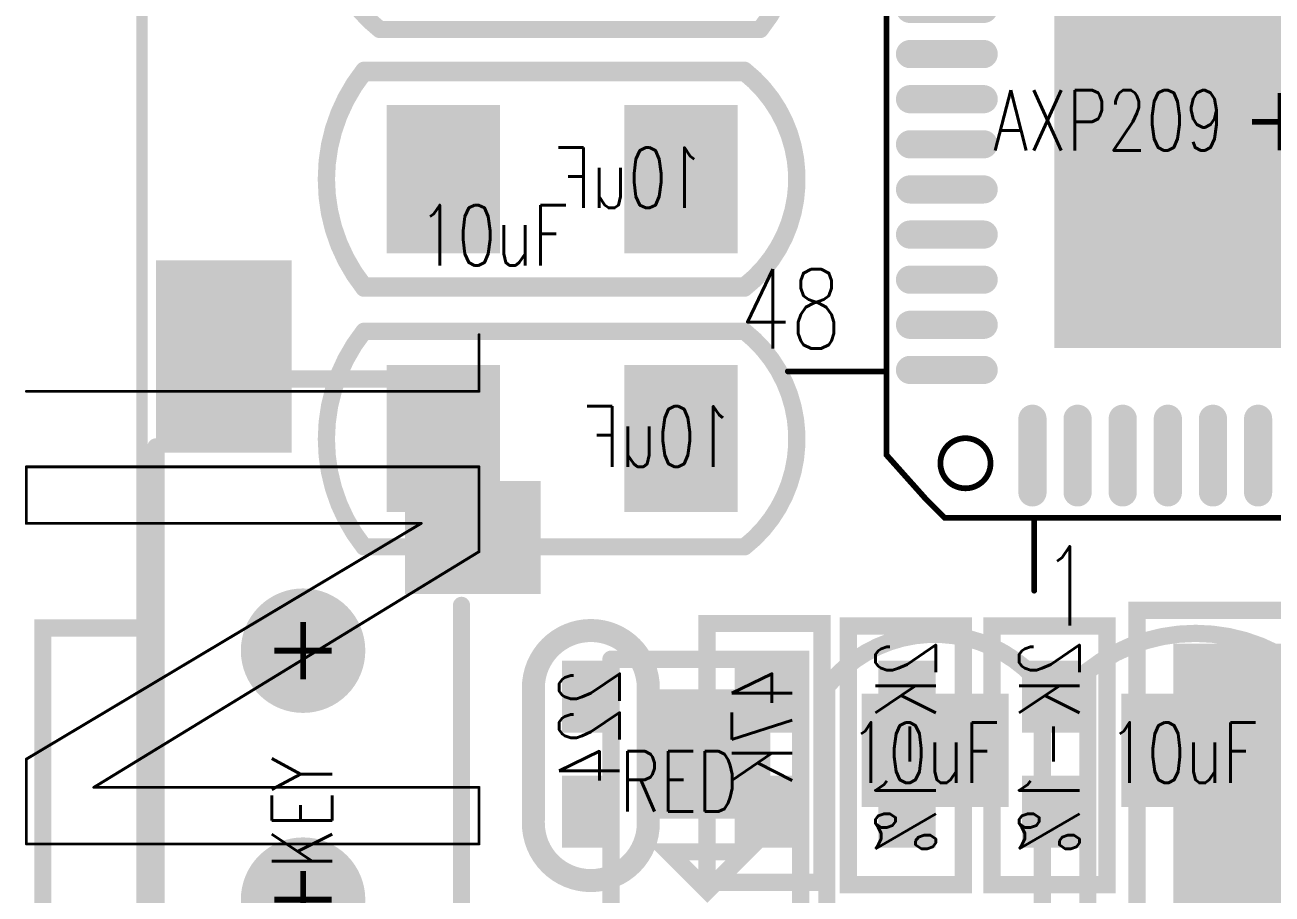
# Model space of a CAD drawing. Extents: x -10 to 105, y 1 to 70.
# Drawn here: x -0.17 to 10.85, y 40.67 to 48.35 of the extents above; entities that cross this region are included whole.
import ezdxf

# ---------------------------------------------------------------- set-up
doc = ezdxf.new("R2010")
doc.units = 0
doc.header["$MEASUREMENT"] = 0
doc.layers.get('0').update_dxf_attribs({"color": 4, "linetype": 'CONTINUOUS'})
for name, color, linetype in [('2D_LINE_102', 5, 'CONTINUOUS'), ('ATTRIBUTE_126', 56, 'CONTINUOUS'), ('ATTRIBUTE_129', 56, 'CONTINUOUS'), ('BOARD_OUTLINE_00', 4, 'CONTINUOUS'), ('DRIL_NPLTE_THRU_01', 16, 'CONTINUOUS'), ('DRIL_NPLTE_THRU_02', 3, 'CONTINUOUS'), ('DRIL_NPLTE_THRU_03', 96, 'CONTINUOUS'), ('DRIL_NPLTE_THRU_04', 146, 'CONTINUOUS'), ('DRIL_NPLTE_THRU_05', 2, 'CONTINUOUS'), ('DRIL_NPLTE_THRU_06', 186, 'CONTINUOUS'), ('DRIL_PLTE_THRU_01', 16, 'CONTINUOUS'), ('DRIL_PLTE_THRU_02', 3, 'CONTINUOUS'), ('DRIL_PLTE_THRU_03', 96, 'CONTINUOUS'), ('DRIL_PLTE_THRU_04', 146, 'CONTINUOUS'), ('DRIL_PLTE_THRU_05', 2, 'CONTINUOUS'), ('DRIL_PLTE_THRU_06', 186, 'CONTINUOUS'), ('DRIL_SYMBOL', 4, 'CONTINUOUS'), ('PADS_BOT', 150, 'CONTINUOUS'), ('PADS_INNER', 1, 'CONTINUOUS'), ('PADS_TOP', 1, 'CONTINUOUS'), ('PART_BOT_2DLINE_00', 56, 'CONTINUOUS'), ('PART_BOT_2DLINE_01', 56, 'CONTINUOUS'), ('PART_BOT_CUTOUT_01', 56, 'CONTINUOUS'), ('PART_TOP_2DLINE_00', 56, 'CONTINUOUS'), ('PART_TOP_2DLINE_126', 56, 'CONTINUOUS'), ('PART_TOP_TEXT_126', 56, 'CONTINUOUS')]:
    doc.layers.add(name, color=color, linetype=linetype)
doc.styles.add('W0$1', font='simplex', dxfattribs={"width": 0.75})
doc.styles.add('W0$1016', font='simplex', dxfattribs={"width": 0.75})

# ---------------------------------------------------------------- blocks, each defined once
blk = doc.blocks.new('BOARD_5725')
at = {"layer": 'BOARD_OUTLINE_00', "const_width": 0.1}
blk.add_lwpolyline([(-19.968, 1.016, 0.414214), (-18.952, 0), (79.016, 0, 0.414214), (80.032, 1.016), (80.032, 58.928, 0.414214), (79.016, 59.944), (-18.952, 59.944, 0.414214), (-19.968, 58.928)], format="xyb", close=True, dxfattribs=at)
blk = doc.blocks.new('SMOOTH_0$0254')
at = {"const_width": 0.0127}
blk.add_lwpolyline([(-0.00635, 0, 1), (0.00635, 0, 1)], format="xyb", close=True, dxfattribs=at)
blk = doc.blocks.new('DRAWING_1798')
at = {"layer": '2D_LINE_102', "const_width": 0.0254}
blk.add_lwpolyline([(0, 0), (-3.404, -2.083)], dxfattribs=at)
at = {"layer": '2D_LINE_102'}
for p in [(0, 0), (-3.404, -2.083)]:
    blk.add_blockref('SMOOTH_0$0254', p, dxfattribs=at)
blk = doc.blocks.new('DRAWING_1799')
at = {"layer": '2D_LINE_102', "const_width": 0.0254}
blk.add_lwpolyline([(0, 0), (3.489, 2.083)], dxfattribs=at)
at = {"layer": '2D_LINE_102'}
for p in [(3.489, 2.083), (0, 0)]:
    blk.add_blockref('SMOOTH_0$0254', p, dxfattribs=at)
blk = doc.blocks.new('DRAWING_2158')
at = {"layer": '2D_LINE_102', "const_width": 0.0254}
blk.add_lwpolyline([(0, 0), (-4, 0)], dxfattribs=at)
at = {"layer": '2D_LINE_102'}
for p in [(-4, 0), (0, 0)]:
    blk.add_blockref('SMOOTH_0$0254', p, dxfattribs=at)
blk = doc.blocks.new('DRAWING_2163')
at = {"layer": '2D_LINE_102', "const_width": 0.0254}
blk.add_lwpolyline([(0, 0), (3.404, 0)], dxfattribs=at)
at = {"layer": '2D_LINE_102'}
for p in [(0, 0), (3.404, 0)]:
    blk.add_blockref('SMOOTH_0$0254', p, dxfattribs=at)
blk = doc.blocks.new('DRAWING_2178')
at = {"layer": '2D_LINE_102', "const_width": 0.0254}
blk.add_lwpolyline([(0, 0), (-3.489362, 0)], dxfattribs=at)
at = {"layer": '2D_LINE_102'}
for p in [(-3.489362, 0), (0, 0)]:
    blk.add_blockref('SMOOTH_0$0254', p, dxfattribs=at)
blk = doc.blocks.new('DRAWING_2181')
at = {"layer": '2D_LINE_102', "const_width": 0.0254}
blk.add_lwpolyline([(0, 0), (4, 0)], dxfattribs=at)
at = {"layer": '2D_LINE_102'}
for p in [(0, 0), (4, 0)]:
    blk.add_blockref('SMOOTH_0$0254', p, dxfattribs=at)
blk = doc.blocks.new('DRAWING_2186')
at = {"layer": '2D_LINE_102', "const_width": 0.0254}
blk.add_lwpolyline([(0, 0), (-4, 0)], dxfattribs=at)
at = {"layer": '2D_LINE_102'}
for p in [(-4, 0), (0, 0)]:
    blk.add_blockref('SMOOTH_0$0254', p, dxfattribs=at)
blk = doc.blocks.new('DRAWING_2401')
at = {"layer": '2D_LINE_102', "const_width": 0.0254}
blk.add_lwpolyline([(0, 0), (0, 0.75)], dxfattribs=at)
at = {"layer": '2D_LINE_102'}
for p in [(0, 0.75), (0, 0)]:
    blk.add_blockref('SMOOTH_0$0254', p, dxfattribs=at)
blk = doc.blocks.new('DRAWING_2402')
at = {"layer": '2D_LINE_102', "const_width": 0.0254}
blk.add_lwpolyline([(0, 0), (0, 0.5)], dxfattribs=at)
at = {"layer": '2D_LINE_102'}
for p in [(0, 0.5), (0, 0)]:
    blk.add_blockref('SMOOTH_0$0254', p, dxfattribs=at)
blk = doc.blocks.new('DRAWING_2436')
at = {"layer": '2D_LINE_102', "const_width": 0.0254}
blk.add_lwpolyline([(0, 0), (0, -0.5)], dxfattribs=at)
at = {"layer": '2D_LINE_102'}
for p in [(0, 0), (0, -0.5)]:
    blk.add_blockref('SMOOTH_0$0254', p, dxfattribs=at)
blk = doc.blocks.new('DRAWING_2437')
at = {"layer": '2D_LINE_102', "const_width": 0.0254}
blk.add_lwpolyline([(0, 0), (0, -0.75)], dxfattribs=at)
at = {"layer": '2D_LINE_102'}
for p in [(0, 0), (0, -0.75)]:
    blk.add_blockref('SMOOTH_0$0254', p, dxfattribs=at)
blk = doc.blocks.new('DRAWING_2438')
at = {"layer": '2D_LINE_102', "const_width": 0.0254}
blk.add_lwpolyline([(0, 0), (0, -0.5)], dxfattribs=at)
at = {"layer": '2D_LINE_102'}
for p in [(0, 0), (0, -0.5)]:
    blk.add_blockref('SMOOTH_0$0254', p, dxfattribs=at)
blk = doc.blocks.new('DRAWING_4058')
at = {"layer": '2D_LINE_102', "const_width": 0.0254}
blk.add_lwpolyline([(0, 0), (-3.404, -2.083)], dxfattribs=at)
at = {"layer": '2D_LINE_102'}
for p in [(0, 0), (-3.404, -2.083)]:
    blk.add_blockref('SMOOTH_0$0254', p, dxfattribs=at)
blk = doc.blocks.new('DRAWING_4059')
at = {"layer": '2D_LINE_102', "const_width": 0.0254}
blk.add_lwpolyline([(0, 0), (3.489, 2.083)], dxfattribs=at)
at = {"layer": '2D_LINE_102'}
for p in [(3.489, 2.083), (0, 0)]:
    blk.add_blockref('SMOOTH_0$0254', p, dxfattribs=at)
blk = doc.blocks.new('DRAWING_4418')
at = {"layer": '2D_LINE_102', "const_width": 0.0254}
blk.add_lwpolyline([(0, 0), (-4, 0)], dxfattribs=at)
at = {"layer": '2D_LINE_102'}
for p in [(-4, 0), (0, 0)]:
    blk.add_blockref('SMOOTH_0$0254', p, dxfattribs=at)
blk = doc.blocks.new('DRAWING_4423')
at = {"layer": '2D_LINE_102', "const_width": 0.0254}
blk.add_lwpolyline([(0, 0), (3.404, 0)], dxfattribs=at)
at = {"layer": '2D_LINE_102'}
for p in [(0, 0), (3.404, 0)]:
    blk.add_blockref('SMOOTH_0$0254', p, dxfattribs=at)
blk = doc.blocks.new('DRAWING_4438')
at = {"layer": '2D_LINE_102', "const_width": 0.0254}
blk.add_lwpolyline([(0, 0), (-3.489362, 0)], dxfattribs=at)
at = {"layer": '2D_LINE_102'}
for p in [(-3.489362, 0), (0, 0)]:
    blk.add_blockref('SMOOTH_0$0254', p, dxfattribs=at)
blk = doc.blocks.new('DRAWING_4441')
at = {"layer": '2D_LINE_102', "const_width": 0.0254}
blk.add_lwpolyline([(0, 0), (4, 0)], dxfattribs=at)
at = {"layer": '2D_LINE_102'}
for p in [(0, 0), (4, 0)]:
    blk.add_blockref('SMOOTH_0$0254', p, dxfattribs=at)
blk = doc.blocks.new('DRAWING_4661')
at = {"layer": '2D_LINE_102', "const_width": 0.0254}
blk.add_lwpolyline([(0, 0), (0, 0.75)], dxfattribs=at)
at = {"layer": '2D_LINE_102'}
for p in [(0, 0.75), (0, 0)]:
    blk.add_blockref('SMOOTH_0$0254', p, dxfattribs=at)
blk = doc.blocks.new('DRAWING_4662')
at = {"layer": '2D_LINE_102', "const_width": 0.0254}
blk.add_lwpolyline([(0, 0), (0, 0.5)], dxfattribs=at)
at = {"layer": '2D_LINE_102'}
for p in [(0, 0.5), (0, 0)]:
    blk.add_blockref('SMOOTH_0$0254', p, dxfattribs=at)
blk = doc.blocks.new('DRAWING_4696')
at = {"layer": '2D_LINE_102', "const_width": 0.0254}
blk.add_lwpolyline([(0, 0), (0, -0.5)], dxfattribs=at)
at = {"layer": '2D_LINE_102'}
for p in [(0, 0), (0, -0.5)]:
    blk.add_blockref('SMOOTH_0$0254', p, dxfattribs=at)
blk = doc.blocks.new('DRAWING_4697')
at = {"layer": '2D_LINE_102', "const_width": 0.0254}
blk.add_lwpolyline([(0, 0), (0, -0.75)], dxfattribs=at)
at = {"layer": '2D_LINE_102'}
for p in [(0, 0), (0, -0.75)]:
    blk.add_blockref('SMOOTH_0$0254', p, dxfattribs=at)
blk = doc.blocks.new('DRAWING_4698')
at = {"layer": '2D_LINE_102', "const_width": 0.0254}
blk.add_lwpolyline([(0, 0), (0, -0.5)], dxfattribs=at)
at = {"layer": '2D_LINE_102'}
for p in [(0, 0), (0, -0.5)]:
    blk.add_blockref('SMOOTH_0$0254', p, dxfattribs=at)
blk = doc.blocks.new('SMOOTH_0$1524')
at = {"const_width": 0.0762}
blk.add_lwpolyline([(-0.0381, 0, 1), (0.0381, 0, 1)], format="xyb", close=True, dxfattribs=at)
blk = doc.blocks.new('PART_BODY_BOT_5732')
at = {"layer": 'PART_BOT_2DLINE_00', "const_width": 0.1524}
blk.add_lwpolyline([(-1.750822, 0.96266), (1.61183, 0.96266, -0.486113236), (1.61183, -0.94234), (-1.750822, -0.94234, -0.348726164)], format="xyb", close=True, dxfattribs=at)
at = {"layer": 'PART_BOT_2DLINE_00'}
for p in [(-1.750822, 0.96266), (1.61183, 0.96266), (-1.750822, -0.94234), (1.61183, -0.94234)]:
    blk.add_blockref('SMOOTH_0$1524', p, dxfattribs=at)
blk = doc.blocks.new('DRIL_HOLE_0')
blk.add_lwpolyline([(0, 0, 1), (0, 0, 1)], format="xyb", close=True)
blk = doc.blocks.new('PAD_0')
blk.add_lwpolyline([(0, 0, 1), (0, 0, 1)], format="xyb", close=True)
blk = doc.blocks.new('PAD_8')
at = {"const_width": 0.999998}
blk.add_lwpolyline([(-0.649986, 0), (0.649986, 0)], dxfattribs=at)
blk = doc.blocks.new('STK_BOT_9')
at = {"layer": 'DRIL_PLTE_THRU_01'}
blk.add_blockref('DRIL_HOLE_0', (0, 0), dxfattribs=at)
at = {"layer": 'DRIL_PLTE_THRU_02'}
blk.add_blockref('DRIL_HOLE_0', (0, 0), dxfattribs=at)
at = {"layer": 'DRIL_PLTE_THRU_03'}
blk.add_blockref('DRIL_HOLE_0', (0, 0), dxfattribs=at)
at = {"layer": 'DRIL_PLTE_THRU_04'}
blk.add_blockref('DRIL_HOLE_0', (0, 0), dxfattribs=at)
at = {"layer": 'DRIL_PLTE_THRU_05'}
blk.add_blockref('DRIL_HOLE_0', (0, 0), dxfattribs=at)
at = {"layer": 'DRIL_PLTE_THRU_06'}
blk.add_blockref('DRIL_HOLE_0', (0, 0), dxfattribs=at)
at = {"layer": 'PADS_BOT', "rotation": 90}
blk.add_blockref('PAD_8', (0, 0), dxfattribs=at)
at = {"layer": 'PADS_INNER'}
blk.add_blockref('PAD_0', (0, 0), dxfattribs=at)
at = {"layer": 'PADS_TOP'}
blk.add_blockref('PAD_0', (0, 0), dxfattribs=at)
blk = doc.blocks.new('SYM_BOT_8')
for name, p in [('STK_BOT_9', (-1.050036, 0.004572)), ('STK_BOT_9', (1.050036, 0.004572)), ('PART_BODY_BOT_5732', (0, 0))]:
    blk.add_blockref(name, p)
blk = doc.blocks.new('PART_BOT_138')
blk.add_blockref('SYM_BOT_8', (0, 0))
at = {"layer": 'ATTRIBUTE_129', "style": 'W0$1016', "width": 0.75}
blk.add_text('10uF', height=0.5334, rotation=180, dxfattribs=at).set_placement((1.27, 0.254))
blk = doc.blocks.new('PART_BOT_140')
blk.add_blockref('SYM_BOT_8', (0, 0))
at = {"layer": 'ATTRIBUTE_129', "style": 'W0$1016', "width": 0.75}
blk.add_text('10uF', height=0.5334, rotation=180, dxfattribs=at).set_placement((1.524, 0.254))
blk = doc.blocks.new('PART_BODY_TOP_5732')
at = {"layer": 'PART_TOP_2DLINE_00', "const_width": 0.1524}
blk.add_lwpolyline([(-1.750822, 0.96266), (1.61183, 0.96266, -0.486113236), (1.61183, -0.94234), (-1.750822, -0.94234, -0.348726164)], format="xyb", close=True, dxfattribs=at)
at = {"layer": 'PART_TOP_2DLINE_00'}
for p in [(-1.750822, 0.96266), (1.61183, 0.96266), (-1.750822, -0.94234), (1.61183, -0.94234)]:
    blk.add_blockref('SMOOTH_0$1524', p, dxfattribs=at)
blk = doc.blocks.new('STK_TOP_9')
at = {"layer": 'DRIL_PLTE_THRU_01'}
blk.add_blockref('DRIL_HOLE_0', (0, 0), dxfattribs=at)
at = {"layer": 'DRIL_PLTE_THRU_02'}
blk.add_blockref('DRIL_HOLE_0', (0, 0), dxfattribs=at)
at = {"layer": 'DRIL_PLTE_THRU_03'}
blk.add_blockref('DRIL_HOLE_0', (0, 0), dxfattribs=at)
at = {"layer": 'DRIL_PLTE_THRU_04'}
blk.add_blockref('DRIL_HOLE_0', (0, 0), dxfattribs=at)
at = {"layer": 'DRIL_PLTE_THRU_05'}
blk.add_blockref('DRIL_HOLE_0', (0, 0), dxfattribs=at)
at = {"layer": 'DRIL_PLTE_THRU_06'}
blk.add_blockref('DRIL_HOLE_0', (0, 0), dxfattribs=at)
at = {"layer": 'PADS_BOT'}
blk.add_blockref('PAD_0', (0, 0), dxfattribs=at)
at = {"layer": 'PADS_INNER'}
blk.add_blockref('PAD_0', (0, 0), dxfattribs=at)
at = {"layer": 'PADS_TOP', "rotation": 90}
blk.add_blockref('PAD_8', (0, 0), dxfattribs=at)
blk = doc.blocks.new('SYM_TOP_8')
for name, p in [('STK_TOP_9', (-1.050036, 0.004572)), ('STK_TOP_9', (1.050036, 0.004572)), ('PART_BODY_TOP_5732', (0, 0))]:
    blk.add_blockref(name, p)
blk = doc.blocks.new('PART_TOP_144')
blk.add_blockref('SYM_TOP_8', (0, 0))
at = {"layer": 'ATTRIBUTE_126', "style": 'W0$1016', "width": 0.75}
blk.add_text('10uF', height=0.5334, dxfattribs=at).set_placement((-1.27, -0.762))
blk = doc.blocks.new('PART_TOP_152')
blk.add_blockref('SYM_TOP_8', (0, 0))
at = {"layer": 'ATTRIBUTE_126', "style": 'W0$1016', "width": 0.75}
blk.add_text('10uF', height=0.5334, rotation=180, dxfattribs=at).set_placement((1.27, 0.762))
blk = doc.blocks.new('PART_TOP_154')
blk.add_blockref('SYM_TOP_8', (0, 0))
at = {"layer": 'ATTRIBUTE_126', "style": 'W0$1016', "width": 0.75}
blk.add_text('10uF', height=0.5334, rotation=90, dxfattribs=at).set_placement((-0.762, -0.762))
blk = doc.blocks.new('PART_TOP_157')
blk.add_blockref('SYM_TOP_8', (0, 0))
at = {"layer": 'ATTRIBUTE_126', "style": 'W0$1016', "width": 0.75}
blk.add_text('10uF', height=0.5334, rotation=270, dxfattribs=at).set_placement((0.762, 0.762))
blk = doc.blocks.new('SMOOTH_0$1')
at = {"const_width": 0.05}
blk.add_lwpolyline([(-0.025, 0, 1), (0.025, 0, 1)], format="xyb", close=True, dxfattribs=at)
blk = doc.blocks.new('PART_BODY_BOT_5749')
at = {"layer": 'PART_BOT_2DLINE_01', "const_width": 0.152}
blk.add_lwpolyline([(-1.27, 2.794), (4.572, 2.794), (4.572, -2.794), (-1.27, -2.794)], close=True, dxfattribs=at)
at = {"layer": 'PART_BOT_CUTOUT_01', "const_width": 0.1}
blk.add_lwpolyline([(1.016, 2.794), (2.286, 2.794), (2.286, -2.54), (1.016, -2.54)], close=True, dxfattribs=at)
at = {"layer": 'PART_BOT_2DLINE_01'}
for p in [(-1.27, 2.794), (4.572, 2.794), (-1.27, -2.794), (4.572, -2.794)]:
    blk.add_blockref('SMOOTH_0$1524', p, dxfattribs=at)
at = {"layer": 'PART_BOT_CUTOUT_01'}
for p in [(1.016, 2.794), (2.286, 2.794), (1.016, -2.54), (2.286, -2.54)]:
    blk.add_blockref('SMOOTH_0$1', p, dxfattribs=at)
blk = doc.blocks.new('PAD_20')
at = {"const_width": 1.9}
blk.add_lwpolyline([(-2.5, 0), (2.5, 0)], dxfattribs=at)
blk = doc.blocks.new('STK_BOT_30')
at = {"layer": 'DRIL_PLTE_THRU_01'}
blk.add_blockref('DRIL_HOLE_0', (0, 0), dxfattribs=at)
at = {"layer": 'DRIL_PLTE_THRU_02'}
blk.add_blockref('DRIL_HOLE_0', (0, 0), dxfattribs=at)
at = {"layer": 'DRIL_PLTE_THRU_03'}
blk.add_blockref('DRIL_HOLE_0', (0, 0), dxfattribs=at)
at = {"layer": 'DRIL_PLTE_THRU_04'}
blk.add_blockref('DRIL_HOLE_0', (0, 0), dxfattribs=at)
at = {"layer": 'DRIL_PLTE_THRU_05'}
blk.add_blockref('DRIL_HOLE_0', (0, 0), dxfattribs=at)
at = {"layer": 'DRIL_PLTE_THRU_06'}
blk.add_blockref('DRIL_HOLE_0', (0, 0), dxfattribs=at)
at = {"layer": 'PADS_BOT', "rotation": 90}
blk.add_blockref('PAD_20', (0, 0), dxfattribs=at)
at = {"layer": 'PADS_INNER'}
blk.add_blockref('PAD_0', (0, 0), dxfattribs=at)
at = {"layer": 'PADS_TOP'}
blk.add_blockref('PAD_0', (0, 0), dxfattribs=at)
blk = doc.blocks.new('SYM_BOT_25')
for name, p in [('STK_BOT_30', (0, 0)), ('STK_BOT_30', (3.4, 0)), ('PART_BODY_BOT_5749', (0, 0))]:
    blk.add_blockref(name, p)
blk = doc.blocks.new('PART_BOT_165')
blk.add_blockref('SYM_BOT_25', (0, 0))
at = {"layer": 'ATTRIBUTE_129', "style": 'W0$1016', "width": 0.75}
blk.add_text('4.7uH', height=0.5334, rotation=180, dxfattribs=at).set_placement((2.794, 0))
blk = doc.blocks.new('PART_BODY_BOT_5731')
at = {"layer": 'PART_BOT_2DLINE_00', "const_width": 0.1524}
blk.add_lwpolyline([(-1.132078, -0.498094), (-1.132078, 0.517906), (1.153922, 0.517906), (1.153922, -0.498094)], close=True, dxfattribs=at)
at = {"layer": 'PART_BOT_2DLINE_00'}
for p in [(-1.132078, 0.517906), (1.153922, 0.517906), (-1.132078, -0.498094), (1.153922, -0.498094)]:
    blk.add_blockref('SMOOTH_0$1524', p, dxfattribs=at)
blk = doc.blocks.new('PAD_2')
at = {"const_width": 0.508}
blk.add_lwpolyline([(-0.3175, 0), (0.3175, 0)], dxfattribs=at)
blk = doc.blocks.new('STK_BOT_8')
at = {"layer": 'DRIL_PLTE_THRU_01'}
blk.add_blockref('DRIL_HOLE_0', (0, 0), dxfattribs=at)
at = {"layer": 'DRIL_PLTE_THRU_02'}
blk.add_blockref('DRIL_HOLE_0', (0, 0), dxfattribs=at)
at = {"layer": 'DRIL_PLTE_THRU_03'}
blk.add_blockref('DRIL_HOLE_0', (0, 0), dxfattribs=at)
at = {"layer": 'DRIL_PLTE_THRU_04'}
blk.add_blockref('DRIL_HOLE_0', (0, 0), dxfattribs=at)
at = {"layer": 'DRIL_PLTE_THRU_05'}
blk.add_blockref('DRIL_HOLE_0', (0, 0), dxfattribs=at)
at = {"layer": 'DRIL_PLTE_THRU_06'}
blk.add_blockref('DRIL_HOLE_0', (0, 0), dxfattribs=at)
at = {"layer": 'PADS_BOT'}
blk.add_blockref('PAD_2', (0, 0), dxfattribs=at)
at = {"layer": 'PADS_INNER'}
blk.add_blockref('PAD_0', (0, 0), dxfattribs=at)
at = {"layer": 'PADS_TOP'}
blk.add_blockref('PAD_0', (0, 0), dxfattribs=at)
blk = doc.blocks.new('SYM_BOT_7')
for name, p in [('PART_BODY_BOT_5731', (0, 0)), ('STK_BOT_8', (-0.508, 0)), ('STK_BOT_8', (0.508, 0))]:
    blk.add_blockref(name, p)
blk = doc.blocks.new('PART_BOT_167')
blk.add_blockref('SYM_BOT_7', (0, 0))
at = {"layer": 'ATTRIBUTE_129', "style": 'W0$1016', "width": 0.75}
blk.add_text('2K-1%', height=0.5334, dxfattribs=at).set_placement((-1.016, -0.254))
blk = doc.blocks.new('PART_BOT_168')
blk.add_blockref('SYM_BOT_7', (0, 0))
at = {"layer": 'ATTRIBUTE_129', "style": 'W0$1016', "width": 0.75}
blk.add_text('47K', height=0.5334, rotation=180, dxfattribs=at).set_placement((0.762, 0.254))
blk = doc.blocks.new('PART_BOT_172')
blk.add_blockref('SYM_BOT_7', (0, 0))
at = {"layer": 'ATTRIBUTE_129', "style": 'W0$1016', "width": 0.75}
blk.add_text('2K-1%', height=0.5334, dxfattribs=at).set_placement((-1.016, -0.254))
blk = doc.blocks.new('SMOOTH_0$0508')
at = {"const_width": 0.0254}
blk.add_lwpolyline([(-0.0127, 0, 1), (0.0127, 0, 1)], format="xyb", close=True, dxfattribs=at)
blk = doc.blocks.new('PART_BODY_TOP_5751')
at = {"layer": 'PART_TOP_2DLINE_00', "const_width": 0.0508}
for points in [[(-2.189, 3.545), (-2.189, 4.061)], [(2.181, 3.534), (2.181, 4.061)], [(-3.532, 2.207), (-4.286, 2.207)], [(3.491, 2.206), (4.237, 2.206)], [(-3.509, -2.206), (-4.355, -2.206)], [(3.567, -2.236), (4.288, -2.236)], [(-2.178, -3.505), (-2.178, -4.144)], [(2.165, -3.546), (2.165, -4.17)]]:
    blk.add_lwpolyline(points, dxfattribs=at)
blk.add_lwpolyline([(-2.969, -3.5), (3.5, -3.5), (3.5, 3.5), (-3.483, 3.5), (-3.483, -2.945), (-3.139, -3.33)], close=True, dxfattribs=at)
blk.add_lwpolyline([(-3.007, -3.018, 1), (-2.564, -3.018, 1)], format="xyb", close=True, dxfattribs=at)
at = {"layer": 'PART_TOP_2DLINE_00'}
for p in [(-2.189, 4.061), (2.181, 4.061), (-2.189, 3.545), (2.181, 3.534), (-3.483, 3.5), (3.5, 3.5), (-4.286, 2.207), (-3.532, 2.207), (3.491, 2.206), (4.237, 2.206), (-4.355, -2.206), (-3.509, -2.206), (3.567, -2.236), (4.288, -2.236), (-3.483, -2.945), (-3.139, -3.33), (-2.969, -3.5), (-2.178, -3.505), (2.165, -3.546), (3.5, -3.5), (-2.178, -4.144), (2.165, -4.17)]:
    blk.add_blockref('SMOOTH_0$0508', p, dxfattribs=at)
at = {"layer": 'PART_TOP_TEXT_126', "style": 'W0$1', "width": 0.75}
for s, p in [('25', (0.83, 3.738)), ('36', (-2.255, 3.677)), ('24', (3.343, 1.428)), ('37', (-4.785, 1.363)), ('48', (-4.78, -2.004)), ('13', (3.369, -2.081)), ('12', (1.074, -4.395)), ('1', (-2.111, -4.451))]:
    blk.add_text(s, height=0.7, dxfattribs=at).set_placement(p)
blk = doc.blocks.new('PAD_22')
at = {"const_width": 0.12446}
blk.add_lwpolyline([(-0.32554, -0.06223), (0.32554, -0.06223, 1), (0.32554, 0.06223), (-0.32554, 0.06223, 1)], format="xyb", close=True, dxfattribs=at)
blk = doc.blocks.new('STK_TOP_33')
at = {"layer": 'DRIL_NPLTE_THRU_01'}
blk.add_blockref('DRIL_HOLE_0', (0, 0), dxfattribs=at)
at = {"layer": 'DRIL_NPLTE_THRU_02'}
blk.add_blockref('DRIL_HOLE_0', (0, 0), dxfattribs=at)
at = {"layer": 'DRIL_NPLTE_THRU_03'}
blk.add_blockref('DRIL_HOLE_0', (0, 0), dxfattribs=at)
at = {"layer": 'DRIL_NPLTE_THRU_04'}
blk.add_blockref('DRIL_HOLE_0', (0, 0), dxfattribs=at)
at = {"layer": 'DRIL_NPLTE_THRU_05'}
blk.add_blockref('DRIL_HOLE_0', (0, 0), dxfattribs=at)
at = {"layer": 'DRIL_NPLTE_THRU_06'}
blk.add_blockref('DRIL_HOLE_0', (0, 0), dxfattribs=at)
at = {"layer": 'PADS_BOT'}
blk.add_blockref('PAD_0', (0, 0), dxfattribs=at)
at = {"layer": 'PADS_INNER'}
blk.add_blockref('PAD_0', (0, 0), dxfattribs=at)
at = {"layer": 'PADS_TOP', "rotation": 90}
blk.add_blockref('PAD_22', (0, 0), dxfattribs=at)
blk = doc.blocks.new('STK_TOP_32')
at = {"layer": 'DRIL_NPLTE_THRU_01'}
blk.add_blockref('DRIL_HOLE_0', (0, 0), dxfattribs=at)
at = {"layer": 'DRIL_NPLTE_THRU_02'}
blk.add_blockref('DRIL_HOLE_0', (0, 0), dxfattribs=at)
at = {"layer": 'DRIL_NPLTE_THRU_03'}
blk.add_blockref('DRIL_HOLE_0', (0, 0), dxfattribs=at)
at = {"layer": 'DRIL_NPLTE_THRU_04'}
blk.add_blockref('DRIL_HOLE_0', (0, 0), dxfattribs=at)
at = {"layer": 'DRIL_NPLTE_THRU_05'}
blk.add_blockref('DRIL_HOLE_0', (0, 0), dxfattribs=at)
at = {"layer": 'DRIL_NPLTE_THRU_06'}
blk.add_blockref('DRIL_HOLE_0', (0, 0), dxfattribs=at)
at = {"layer": 'PADS_BOT'}
blk.add_blockref('PAD_0', (0, 0), dxfattribs=at)
at = {"layer": 'PADS_INNER'}
blk.add_blockref('PAD_0', (0, 0), dxfattribs=at)
at = {"layer": 'PADS_TOP'}
blk.add_blockref('PAD_22', (0, 0), dxfattribs=at)
blk = doc.blocks.new('DRIL_SYMBOL_2$5')
at = {"layer": 'DRIL_SYMBOL', "const_width": 0.0508}
for points in [[(0, -0.254), (0, 0.254)], [(-0.254, 0), (0.254, 0)]]:
    blk.add_lwpolyline(points, dxfattribs=at)
blk = doc.blocks.new('DRIL_HOLE_2$5')
at = {"const_width": 1.25}
blk.add_lwpolyline([(-0.625, 0, 1), (0.625, 0, 1)], format="xyb", close=True, dxfattribs=at)
blk.add_blockref('DRIL_SYMBOL_2$5', (0, 0))
blk = doc.blocks.new('PAD_23')
at = {"const_width": 4}
blk.add_lwpolyline([(-2, 0), (2, 0)], dxfattribs=at)
blk = doc.blocks.new('STK_TOP_34')
at = {"layer": 'DRIL_PLTE_THRU_01'}
blk.add_blockref('DRIL_HOLE_2$5', (0, 0), dxfattribs=at)
at = {"layer": 'DRIL_PLTE_THRU_02'}
blk.add_blockref('DRIL_HOLE_2$5', (0, 0), dxfattribs=at)
at = {"layer": 'DRIL_PLTE_THRU_03'}
blk.add_blockref('DRIL_HOLE_2$5', (0, 0), dxfattribs=at)
at = {"layer": 'DRIL_PLTE_THRU_04'}
blk.add_blockref('DRIL_HOLE_2$5', (0, 0), dxfattribs=at)
at = {"layer": 'DRIL_PLTE_THRU_05'}
blk.add_blockref('DRIL_HOLE_2$5', (0, 0), dxfattribs=at)
at = {"layer": 'DRIL_PLTE_THRU_06'}
blk.add_blockref('DRIL_HOLE_2$5', (0, 0), dxfattribs=at)
at = {"layer": 'PADS_BOT'}
blk.add_blockref('PAD_23', (0, 0), dxfattribs=at)
at = {"layer": 'PADS_INNER'}
blk.add_blockref('PAD_23', (0, 0), dxfattribs=at)
at = {"layer": 'PADS_TOP'}
blk.add_blockref('PAD_23', (0, 0), dxfattribs=at)
blk = doc.blocks.new('SYM_TOP_27')
for name, p in [('PART_BODY_TOP_5751', (0, 0)), ('STK_TOP_33', (-2.19329, 2.95)), ('STK_TOP_33', (-1.79451, 2.95)), ('STK_TOP_33', (-1.39573, 2.95)), ('STK_TOP_33', (-0.99695, 2.95)), ('STK_TOP_33', (-0.59817, 2.95)), ('STK_TOP_33', (-0.19939, 2.95)), ('STK_TOP_33', (0.19939, 2.95)), ('STK_TOP_33', (0.59817, 2.95)), ('STK_TOP_33', (0.99695, 2.95)), ('STK_TOP_33', (1.39573, 2.95)), ('STK_TOP_33', (1.79451, 2.95)), ('STK_TOP_33', (2.19329, 2.95)), ('STK_TOP_32', (-2.95, 2.19329)), ('STK_TOP_32', (2.95, 2.19329)), ('STK_TOP_34', (0, 0)), ('STK_TOP_32', (-2.95, 1.79451)), ('STK_TOP_32', (2.95, 1.79451)), ('STK_TOP_32', (-2.95, 1.39573)), ('STK_TOP_32', (2.95, 1.39573)), ('STK_TOP_32', (-2.95, 0.99695)), ('STK_TOP_32', (2.95, 0.99695)), ('STK_TOP_32', (-2.95, 0.59817)), ('STK_TOP_32', (2.95, 0.59817)), ('STK_TOP_32', (-2.95, 0.19939)), ('STK_TOP_32', (2.95, 0.19939)), ('STK_TOP_32', (-2.95, -0.19939)), ('STK_TOP_32', (2.95, -0.19939)), ('STK_TOP_32', (-2.95, -0.59817)), ('STK_TOP_32', (2.95, -0.59817)), ('STK_TOP_32', (-2.95, -0.99695)), ('STK_TOP_32', (2.95, -0.99695)), ('STK_TOP_32', (-2.95, -1.39573)), ('STK_TOP_32', (2.95, -1.39573)), ('STK_TOP_32', (-2.95, -1.79451)), ('STK_TOP_32', (2.95, -1.79451)), ('STK_TOP_32', (-2.95, -2.19329)), ('STK_TOP_32', (2.95, -2.19329)), ('STK_TOP_33', (-2.19329, -2.95)), ('STK_TOP_33', (-1.79451, -2.95)), ('STK_TOP_33', (-1.39573, -2.95)), ('STK_TOP_33', (-0.99695, -2.95)), ('STK_TOP_33', (-0.59817, -2.95)), ('STK_TOP_33', (-0.19939, -2.95)), ('STK_TOP_33', (0.19939, -2.95)), ('STK_TOP_33', (0.59817, -2.95)), ('STK_TOP_33', (0.99695, -2.95)), ('STK_TOP_33', (1.39573, -2.95)), ('STK_TOP_33', (1.79451, -2.95)), ('STK_TOP_33', (2.19329, -2.95))]:
    blk.add_blockref(name, p)
blk = doc.blocks.new('PART_TOP_174')
blk.add_blockref('SYM_TOP_27', (0, 0))
at = {"layer": 'ATTRIBUTE_126', "style": 'W0$1016', "width": 0.75}
blk.add_text('AXP209', height=0.5334, dxfattribs=at).set_placement((-2.54, -0.254))
blk = doc.blocks.new('PART_BODY_TOP_5787')
at = {"layer": 'PART_TOP_2DLINE_126', "const_width": 0.1524}
blk.add_lwpolyline([(-0.8128, 1.8542), (0.8382, 1.8542), (0.8382, -1.8034), (-0.8382, -1.8034), (-0.8382, 1.8542)], dxfattribs=at)
blk.add_lwpolyline([(0.3556, 0.1524), (-0.3302, 0.1524), (0.0127, -0.1905)], close=True, dxfattribs=at)
blk.add_lwpolyline([(0.3556, 0.1524), (-0.3302, 0.1524), (0.0127, -0.1905)], close=True, dxfattribs=at)
blk.add_lwpolyline([(0.3556, 0.1524), (-0.3302, 0.1524), (0.0127, -0.1905)], close=True, dxfattribs=at)
at = {"layer": 'PART_TOP_2DLINE_126'}
for p in [(-0.8382, 1.8542), (-0.8128, 1.8542), (0.8382, 1.8542), (-0.3302, 0.1524), (-0.3302, 0.1524), (-0.3302, 0.1524), (0.3556, 0.1524), (0.3556, 0.1524), (0.3556, 0.1524), (0.0127, -0.1905), (0.0127, -0.1905), (0.0127, -0.1905), (-0.8382, -1.8034), (0.8382, -1.8034)]:
    blk.add_blockref('SMOOTH_0$1524', p, dxfattribs=at)
blk = doc.blocks.new('PAD_53')
at = {"const_width": 1.143}
blk.add_lwpolyline([(-0.5715, 0), (0.5715, 0)], dxfattribs=at)
blk = doc.blocks.new('STK_TOP_76')
at = {"layer": 'DRIL_PLTE_THRU_01'}
blk.add_blockref('DRIL_HOLE_0', (0, 0), dxfattribs=at)
at = {"layer": 'DRIL_PLTE_THRU_02'}
blk.add_blockref('DRIL_HOLE_0', (0, 0), dxfattribs=at)
at = {"layer": 'DRIL_PLTE_THRU_03'}
blk.add_blockref('DRIL_HOLE_0', (0, 0), dxfattribs=at)
at = {"layer": 'DRIL_PLTE_THRU_04'}
blk.add_blockref('DRIL_HOLE_0', (0, 0), dxfattribs=at)
at = {"layer": 'DRIL_PLTE_THRU_05'}
blk.add_blockref('DRIL_HOLE_0', (0, 0), dxfattribs=at)
at = {"layer": 'DRIL_PLTE_THRU_06'}
blk.add_blockref('DRIL_HOLE_0', (0, 0), dxfattribs=at)
at = {"layer": 'PADS_BOT'}
blk.add_blockref('PAD_0', (0, 0), dxfattribs=at)
at = {"layer": 'PADS_INNER'}
blk.add_blockref('PAD_0', (0, 0), dxfattribs=at)
at = {"layer": 'PADS_TOP'}
blk.add_blockref('PAD_53', (0, 0), dxfattribs=at)
blk = doc.blocks.new('SYM_TOP_63')
for name, p in [('PART_BODY_TOP_5787', (0, 0)), ('STK_TOP_76', (0, 1.016)), ('STK_TOP_76', (0, -1.016))]:
    blk.add_blockref(name, p)
blk = doc.blocks.new('PART_TOP_355')
blk.add_blockref('SYM_TOP_63', (0, 0))
at = {"layer": 'ATTRIBUTE_126', "style": 'W0$1016', "width": 0.75}
blk.add_text('RED', height=0.5334, dxfattribs=at).set_placement((-0.762, 0.508))
blk = doc.blocks.new('SMOOTH_0$2032')
at = {"const_width": 0.1016}
blk.add_lwpolyline([(-0.0508, 0, 1), (0.0508, 0, 1)], format="xyb", close=True, dxfattribs=at)
blk = doc.blocks.new('PART_BODY_BOT_5733')
at = {"layer": 'PART_BOT_2DLINE_00', "const_width": 0.2032}
for points in [[(-0.6096, -0.508, -1), (-0.6096, 0.508)], [(0.5842, 0.508, -1), (0.5842, -0.508)]]:
    blk.add_lwpolyline(points, format="xyb", dxfattribs=at)
for points in [[(-0.6096, 0.508), (0.5842, 0.508)], [(-0.5842, -0.508), (0.6096, -0.508)]]:
    blk.add_lwpolyline(points, dxfattribs=at)
at = {"layer": 'PART_BOT_2DLINE_00'}
for p in [(-0.6096, 0.508), (-0.6096, 0.508), (0.5842, 0.508), (0.5842, 0.508), (-0.6096, -0.508), (-0.5842, -0.508), (0.5842, -0.508), (0.6096, -0.508)]:
    blk.add_blockref('SMOOTH_0$2032', p, dxfattribs=at)
blk = doc.blocks.new('SYM_BOT_9')
for name, p in [('PART_BODY_BOT_5733', (0, 0)), ('STK_BOT_8', (-0.508, 0)), ('STK_BOT_8', (0.508, 0))]:
    blk.add_blockref(name, p)
blk = doc.blocks.new('PART_BOT_365')
blk.add_blockref('SYM_BOT_9', (0, 0))
at = {"layer": 'ATTRIBUTE_129', "style": 'W0$1016', "width": 0.75}
blk.add_text('224', height=0.5334, rotation=180, dxfattribs=at).set_placement((0.762, 0.254))
blk = doc.blocks.new('PART_BODY_TOP_5804')
at = {"layer": 'PART_TOP_2DLINE_126', "const_width": 0.152}
for points in [[(0.8, 2.7), (0.8, 3.7), (3.4, 3.7), (3.4, 2.7)], [(-0.8, 2.7), (5, 2.7)], [(-1.4, 1.8), (-1.4, 0), (-0.6, 0)], [(5.6, 1.8), (5.6, 0), (4.8, 0)], [(0.6, 0), (3.6, 0)]]:
    blk.add_lwpolyline(points, dxfattribs=at)
at = {"layer": 'PART_TOP_2DLINE_126'}
for p in [(0.8, 3.7), (3.4, 3.7), (-0.8, 2.7), (0.8, 2.7), (3.4, 2.7), (5, 2.7), (-1.4, 1.8), (5.6, 1.8), (-1.4, 0), (-0.6, 0), (0.6, 0), (3.6, 0), (4.8, 0), (5.6, 0)]:
    blk.add_blockref('SMOOTH_0$1524', p, dxfattribs=at)
blk = doc.blocks.new('PAD_56')
at = {"const_width": 1}
blk.add_lwpolyline([(-0.6, 0), (0.6, 0)], dxfattribs=at)
blk = doc.blocks.new('STK_TOP_103')
at = {"layer": 'DRIL_PLTE_THRU_01'}
blk.add_blockref('DRIL_HOLE_0', (0, 0), dxfattribs=at)
at = {"layer": 'DRIL_PLTE_THRU_02'}
blk.add_blockref('DRIL_HOLE_0', (0, 0), dxfattribs=at)
at = {"layer": 'DRIL_PLTE_THRU_03'}
blk.add_blockref('DRIL_HOLE_0', (0, 0), dxfattribs=at)
at = {"layer": 'DRIL_PLTE_THRU_04'}
blk.add_blockref('DRIL_HOLE_0', (0, 0), dxfattribs=at)
at = {"layer": 'DRIL_PLTE_THRU_05'}
blk.add_blockref('DRIL_HOLE_0', (0, 0), dxfattribs=at)
at = {"layer": 'DRIL_PLTE_THRU_06'}
blk.add_blockref('DRIL_HOLE_0', (0, 0), dxfattribs=at)
at = {"layer": 'PADS_BOT'}
blk.add_blockref('PAD_0', (0, 0), dxfattribs=at)
at = {"layer": 'PADS_INNER'}
blk.add_blockref('PAD_0', (0, 0), dxfattribs=at)
at = {"layer": 'PADS_TOP', "rotation": 90}
blk.add_blockref('PAD_56', (0, 0), dxfattribs=at)
blk = doc.blocks.new('PAD_57')
at = {"const_width": 1.2}
blk.add_lwpolyline([(-0.85, 0), (0.85, 0)], dxfattribs=at)
blk = doc.blocks.new('STK_TOP_104')
at = {"layer": 'DRIL_PLTE_THRU_01'}
blk.add_blockref('DRIL_HOLE_0', (0, 0), dxfattribs=at)
at = {"layer": 'DRIL_PLTE_THRU_02'}
blk.add_blockref('DRIL_HOLE_0', (0, 0), dxfattribs=at)
at = {"layer": 'DRIL_PLTE_THRU_03'}
blk.add_blockref('DRIL_HOLE_0', (0, 0), dxfattribs=at)
at = {"layer": 'DRIL_PLTE_THRU_04'}
blk.add_blockref('DRIL_HOLE_0', (0, 0), dxfattribs=at)
at = {"layer": 'DRIL_PLTE_THRU_05'}
blk.add_blockref('DRIL_HOLE_0', (0, 0), dxfattribs=at)
at = {"layer": 'DRIL_PLTE_THRU_06'}
blk.add_blockref('DRIL_HOLE_0', (0, 0), dxfattribs=at)
at = {"layer": 'PADS_BOT'}
blk.add_blockref('PAD_0', (0, 0), dxfattribs=at)
at = {"layer": 'PADS_INNER'}
blk.add_blockref('PAD_0', (0, 0), dxfattribs=at)
at = {"layer": 'PADS_TOP'}
blk.add_blockref('PAD_57', (0, 0), dxfattribs=at)
blk = doc.blocks.new('DRIL_SYMBOL_1$1')
at = {"layer": 'DRIL_SYMBOL', "const_width": 0.0508}
for points in [[(0, -0.254), (0, 0.254)], [(-0.254, 0), (0.254, 0)]]:
    blk.add_lwpolyline(points, dxfattribs=at)
blk = doc.blocks.new('DRIL_HOLE_1$1')
at = {"const_width": 0.55}
blk.add_lwpolyline([(-0.275, 0, 1), (0.275, 0, 1)], format="xyb", close=True, dxfattribs=at)
blk.add_blockref('DRIL_SYMBOL_1$1', (0, 0))
blk = doc.blocks.new('PAD_58')
at = {"const_width": 0.55}
blk.add_lwpolyline([(0, -0.275, 1), (0, 0.275, 1)], format="xyb", close=True, dxfattribs=at)
blk = doc.blocks.new('STK_TOP_102')
at = {"layer": 'DRIL_NPLTE_THRU_01'}
blk.add_blockref('DRIL_HOLE_1$1', (0, 0), dxfattribs=at)
at = {"layer": 'DRIL_NPLTE_THRU_02'}
blk.add_blockref('DRIL_HOLE_1$1', (0, 0), dxfattribs=at)
at = {"layer": 'DRIL_NPLTE_THRU_03'}
blk.add_blockref('DRIL_HOLE_1$1', (0, 0), dxfattribs=at)
at = {"layer": 'DRIL_NPLTE_THRU_04'}
blk.add_blockref('DRIL_HOLE_1$1', (0, 0), dxfattribs=at)
at = {"layer": 'DRIL_NPLTE_THRU_05'}
blk.add_blockref('DRIL_HOLE_1$1', (0, 0), dxfattribs=at)
at = {"layer": 'DRIL_NPLTE_THRU_06'}
blk.add_blockref('DRIL_HOLE_1$1', (0, 0), dxfattribs=at)
at = {"layer": 'PADS_BOT'}
blk.add_blockref('PAD_58', (0, 0), dxfattribs=at)
at = {"layer": 'PADS_INNER'}
blk.add_blockref('PAD_58', (0, 0), dxfattribs=at)
at = {"layer": 'PADS_TOP'}
blk.add_blockref('PAD_58', (0, 0), dxfattribs=at)
blk = doc.blocks.new('SYM_TOP_67')
for name, p in [('PART_BODY_TOP_5804', (0, 0)), ('STK_TOP_104', (-1.6, 2.1)), ('STK_TOP_104', (5.80009, 2.1)), ('STK_TOP_102', (1, 1.4)), ('STK_TOP_102', (3.2, 1.4)), ('STK_TOP_103', (0, -0.1)), ('STK_TOP_103', (4.2, -0.1))]:
    blk.add_blockref(name, p)
blk = doc.blocks.new('PART_TOP_368')
blk.add_blockref('SYM_TOP_67', (0, 0))
at = {"layer": 'ATTRIBUTE_126', "style": 'W0$1016', "width": 0.75}
blk.add_text('KEY', height=0.5334, dxfattribs=at).set_placement((1.27, 1.143))

msp = doc.modelspace()

# ---------------------------------------------------------------- block references
for name, p in [('BOARD_5725', (20.828, 1.524)), ('PART_TOP_174', (10.922, 47.498)), ('PART_TOP_144', (4.572, 46.99)), ('DRAWING_2436', (3.838, 45.616)), ('DRAWING_4696', (3.838, 45.616)), ('DRAWING_2186', (3.838, 45.116)), ('DRAWING_2181', (-0.162, 44.449)), ('DRAWING_2402', (-0.162, 43.949)), ('DRAWING_4441', (-0.162, 44.449)), ('DRAWING_4662', (-0.162, 43.949)), ('DRAWING_2437', (3.838, 44.449)), ('DRAWING_4697', (3.838, 44.449)), ('DRAWING_1799', (-0.162, 41.866)), ('DRAWING_2178', (3.327, 43.949)), ('DRAWING_4059', (-0.162, 41.866)), ('DRAWING_4438', (3.327, 43.949)), ('DRAWING_1798', (3.838, 43.699)), ('DRAWING_4058', (3.838, 43.699)), ('PART_TOP_355', (5.842, 40.894)), ('DRAWING_2401', (-0.162, 41.116)), ('DRAWING_4661', (-0.162, 41.116)), ('DRAWING_2163', (0.434, 41.616)), ('DRAWING_4423', (0.434, 41.616)), ('DRAWING_2438', (3.838, 41.616)), ('DRAWING_4698', (3.838, 41.616)), ('DRAWING_2158', (3.838, 41.116)), ('DRAWING_4418', (3.838, 41.116))]:
    msp.add_blockref(name, p)
for name, p, rotation in [('PART_TOP_152', (4.572, 49.276), 180), ('PART_TOP_368', (3.683, 39.624), 90), ('PART_TOP_157', (7.874, 40.894), 90), ('PART_TOP_154', (10.16, 40.894), 270)]:
    msp.add_blockref(name, p, dxfattribs=dict(rotation=rotation))
at = {"xscale": -1}
for name, p, rotation in [('PART_BOT_138', (4.572, 46.99), 180), ('PART_BOT_140', (4.572, 44.704), 180), ('PART_BOT_165', (10.922, 40.386), 180), ('PART_BOT_365', (4.826, 41.91), 270), ('PART_BOT_168', (6.35, 41.91), 270), ('PART_BOT_167', (7.62, 41.91), 90), ('PART_BOT_172', (8.89, 41.91), 90)]:
    msp.add_blockref(name, p, dxfattribs=dict(at, rotation=rotation))

doc.saveas('drawing.dxf')
